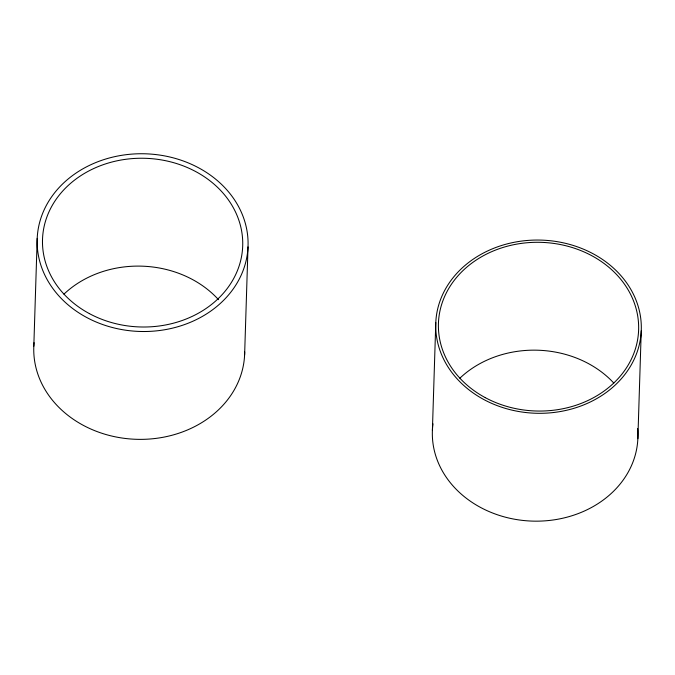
<?xml version="1.0" encoding="UTF-8"?>
<svg xmlns="http://www.w3.org/2000/svg" width="675" height="675" viewBox="0 0 675 675"><rect width="100%" height="100%" fill="white"/><g stroke="black" fill="none" stroke-linecap="round" stroke-linejoin="round"><path stroke-width="1.01" d="M33.817 346.216L37.209 238.359M244.62 354.755L248.012 246.898A105.486 88.864 1.8 0 0 93.31 163.603A105.486 88.864 1.8 0 0 86.51 317.385A105.486 88.864 1.8 0 0 248.012 246.898M432.397 430.372L435.788 322.515M637.858 438.691L641.25 330.834A102.819 86.619 1.8 0 0 490.463 249.657A102.819 86.619 1.8 0 0 483.84 399.541A102.819 86.619 1.8 0 0 641.25 330.834M244.688 351.92A105.486 88.864 1.8 0 1 134.857 439.248A105.486 88.864 1.8 0 1 34.062 342.655M63.939 294.157A100.145 84.367 1.8 0 1 218.506 299.675M637.597 428.515A102.819 86.619 1.8 0 1 533.444 521.134A102.819 86.619 1.8 0 1 432.987 423.824M459.852 378.211A100.145 84.367 1.8 0 1 613.786 383.037M89.353 313.597A100.145 84.367 1.8 0 0 242.671 246.679A100.145 84.367 1.8 0 0 95.808 167.602A100.145 84.367 1.8 0 0 89.353 313.597M485.266 397.642A100.145 84.367 1.8 0 0 638.584 330.725A100.145 84.367 1.8 0 0 491.712 251.657A100.145 84.367 1.8 0 0 485.266 397.642"/></g></svg>
